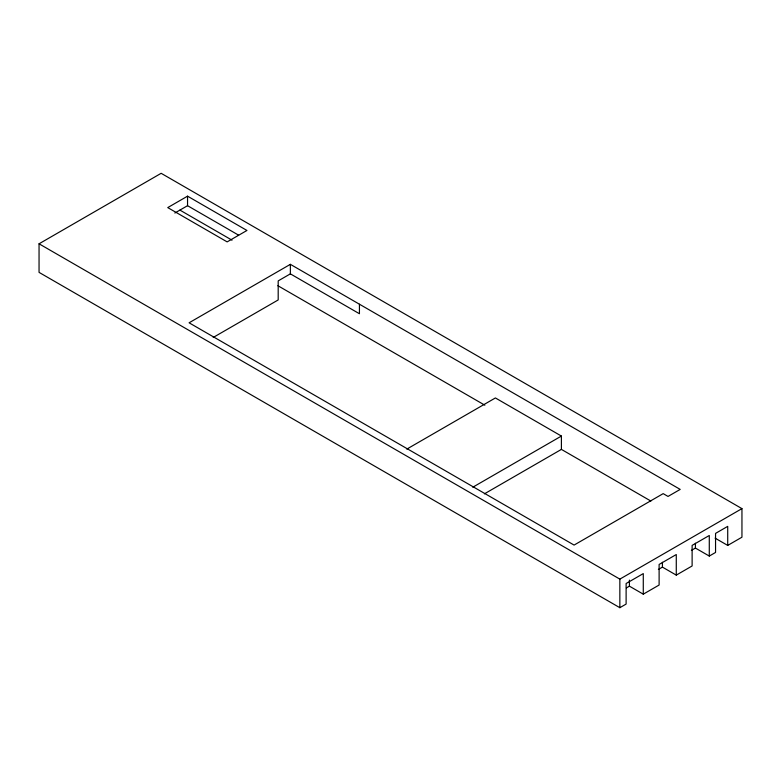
<?xml version="1.0" encoding="UTF-8"?>
<svg xmlns="http://www.w3.org/2000/svg" width="781" height="781" viewBox="0 0 781 781"><rect width="100%" height="100%" fill="white"/><g stroke="black" fill="none" stroke-linecap="round" stroke-linejoin="round"><path stroke-width="1.17" d="M626.391 587.917L629.418 586.17L643.28 594.165L643.28 573.596L626.118 583.505L626.118 604.074L619.85 607.696L39.05 272.374L39.05 243.799L161.15 173.304L741.95 508.626L741.95 537.201L727.716 545.421L715.093 538.129M187.547 196.168L167.749 207.6L227.154 241.895L246.952 230.463L187.547 196.168L187.547 205.696L238.615 235.169M174.846 213.028L187.547 205.696M290.366 264.329L189.09 322.797L574.084 545.079L663.186 493.631L668.028 496.433L680.202 489.404L290.366 264.329L290.366 273.858L359.436 313.737L359.436 304.219M290.366 273.858L278.192 280.887L278.192 299.943L213.203 337.46M406.794 449.114L495.398 397.949L561.402 436.062L561.402 449.397L650.876 501.051M472.788 487.217L561.402 436.062M484.396 493.856L561.402 449.397M39.05 243.799L619.85 579.121L741.95 508.626M658.383 569.447L662.425 567.113L676.278 575.119L692.122 565.971L692.122 545.392L709.285 535.493L709.285 556.062L715.552 552.45L715.552 533.394L727.716 526.365L727.716 545.421M691.38 550.39L695.422 548.067L709.285 556.062M643.28 594.165L659.115 585.028L659.115 564.448L676.278 554.539L676.278 575.119M179.923 210.099L232.025 240.177M277.86 285.7L484.845 405.193M695.422 543.225L695.422 548.067M662.425 562.271L662.425 567.113M629.418 580.117L629.418 586.17M619.85 579.121L619.85 607.696"/></g></svg>
